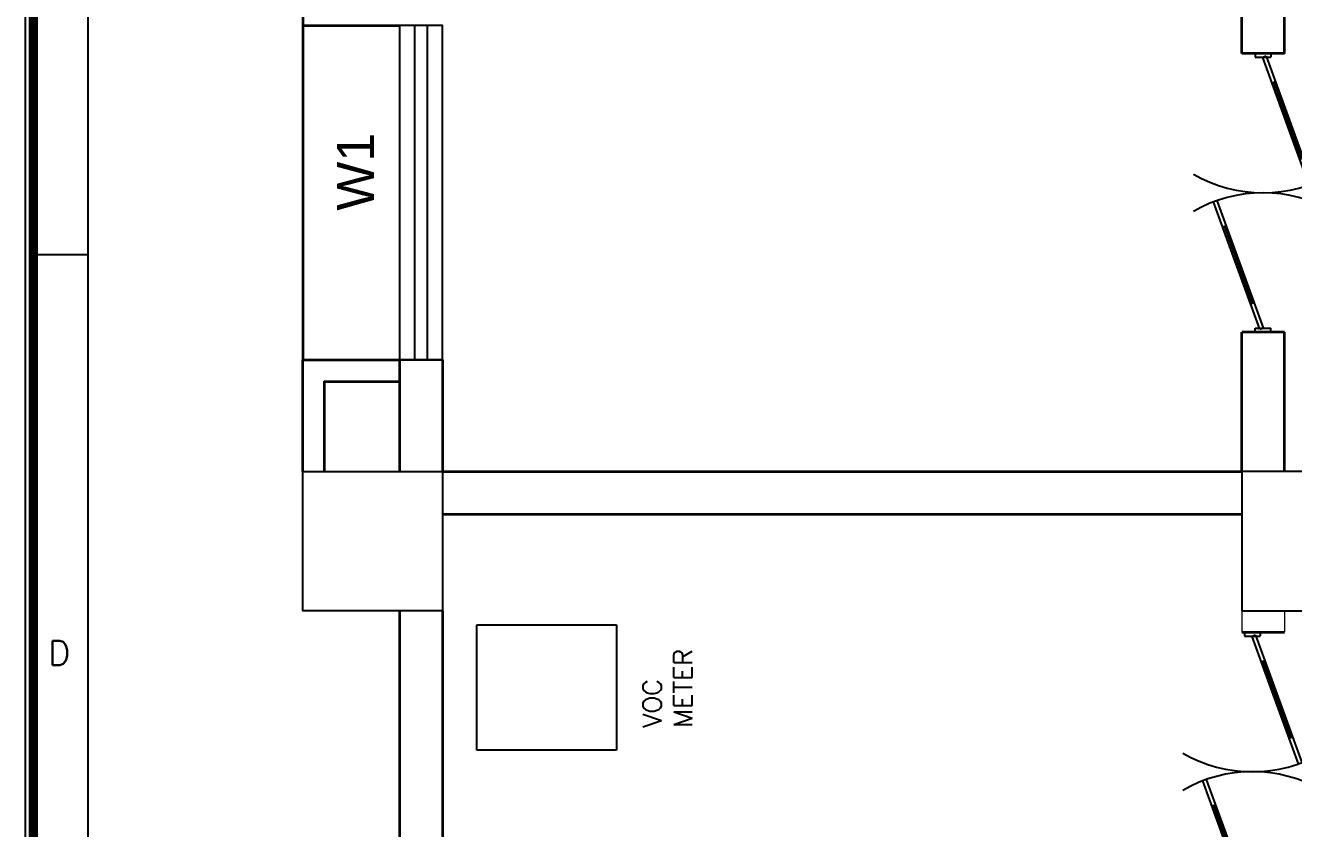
# Model space of a CAD drawing. Extents: x 3485972 to 3601240, y -673889 to -591207.
# Drawn here: x 3485972 to 3492795, y -607226 to -602905 of the extents above; entities that cross this region are included whole.
import ezdxf
from ezdxf.enums import TextEntityAlignment as Align

# ---------------------------------------------------------------- set-up
doc = ezdxf.new("R2010")
doc.units = 0
doc.header["$LTSCALE"] = 6
doc.header["$MEASUREMENT"] = 0
doc.layers.add('AREA', color=193, linetype='CONTINUOUS', plot=False)
for name, color, linetype in [('COL', 5, 'CONTINUOUS'), ('DOOR', 44, 'CONTINUOUS'), ('equipment desc', 50, 'CONTINUOUS'), ('JOINERY', 7, 'CONTINUOUS'), ('medical equipment', 4, 'CONTINUOUS'), ('TITLE', 7, 'CONTINUOUS'), ('walls', 252, 'CONTINUOUS'), ('Window', 161, 'CONTINUOUS')]:
    doc.layers.add(name, color=color, linetype=linetype)
doc.layers.add('WALL', color=8, linetype='CONTINUOUS', lineweight=35)
doc.styles.add('ARIAL', font='arial.ttf')
doc.styles.add('ROMANS', font='romans.shx')
doc.styles.get("Standard").update_dxf_attribs({"font": 'SIMPLEX'})

# ---------------------------------------------------------------- blocks, each defined once
blk = doc.blocks.new('Z$W@#5624')
at = {"layer": 'DOOR'}
for p, q in [((1770, 446.2), (948.8, 745.1)), ((1778.6, 469.7), (957.4, 768.6)), ((1121.6, 708.8), (1113.1, 685.4)), ((1610.1, 517.8), (1117.3, 697.1)), ((0, 499.4), (25, 499.4)), ((0, 399.5), (0, 499.4)), ((25, 399.5), (25, 499.4)), ((1614.3, 529.5), (1605.8, 506)), ((1797.8, 499.4), (1772.8, 499.4)), ((1772.8, 399.5), (1772.8, 499.4)), ((1797.8, 399.5), (1797.8, 499.4)), ((19.2, 429.2), (27.7, 452.6)), ((19.2, 429.2), (840.4, 130.3)), ((27.7, 452.6), (848.9, 153.7)), ((1778.6, 469.7), (1770, 446.2)), ((0, 399.5), (25, 399.5)), ((183.4, 369.4), (192, 392.9)), ((187.7, 381.1), (680.4, 201.8)), ((1797.8, 399.5), (1772.8, 399.5)), ((684.7, 213.5), (676.2, 190.1))]:
    blk.add_line(p, q, dxfattribs=at)
at = {"layer": 'DOOR', "color": 145, "extrusion": (0, 0, -1)}
for centre, start_param, end_param in [((0, 449.4), -0.523599, 0.523599), ((1797.8, 449.4), 2.617994, 3.665191)]:
    blk.add_ellipse(centre, major_axis=(898.9, 0), ratio=1, start_param=start_param, end_param=end_param, dxfattribs=at)
blk = doc.blocks.new('A$C66962185')
at = {"layer": 'TITLE'}
blk.add_line((2.142, -141176.034), (2.142, -140930.66), dxfattribs=at)
at = {"layer": 'TITLE', "color": 0}
blk.add_line((-0.153, -141022.101), (2.142, -141022.101), dxfattribs=at)
at = {"layer": 'TITLE', "color": 7, "const_width": 0.355}
blk.add_lwpolyline([(363, -140928.365), (363, -141178.329), (0, -141178.329), (0, -140928.365)], close=True, dxfattribs=at)
at = {"layer": 'TITLE', "color": 0, "style": 'ROMANS'}
blk.add_text('D', height=0.952, dxfattribs=at).set_placement((1.019, -141037.699), align=Align.MIDDLE)

msp = doc.modelspace()

# ---------------------------------------------------------------- linework, layer by layer
at = {"layer": 'AREA'}
for points in [[(3485972.3, -591208), (3535959.9, -591207.2), (3535959.9, -625655.9), (3485972.3, -625656.7)], [(3486015.1, -591250.8), (3535917.2, -591249.9), (3535917.2, -625613.1), (3486015.1, -625613.9)]]:
    msp.add_lwpolyline(points, close=True, dxfattribs=at)
at = {"layer": 'COL'}
for points in [[(3487465.7, -605305), (3488215.7, -605305), (3488215.7, -606055), (3487465.7, -606055)], [(3492515.7, -606055), (3493265.7, -606055), (3493265.7, -605305), (3492515.7, -605305)]]:
    msp.add_lwpolyline(points, close=True, dxfattribs=at)
at = {"layer": 'medical equipment'}
for p, q in [((3488400.5, -606129.6), (3489153, -606129.6)), ((3488400.5, -606804.3), (3488400.5, -606129.6)), ((3489153, -606129.6), (3489153, -606804.3)), ((3489153, -606804.3), (3488400.5, -606804.3))]:
    msp.add_line(p, q, dxfattribs=at)
at = {"layer": 'WALL', "linetype": 'ByBlock'}
for p, q in [((3492515.7, -603055.5), (3492515.7, -602306)), ((3492745.7, -603055.5), (3492745.7, -602306)), ((3487465.7, -602905), (3487465.7, -604705)), ((3492745.7, -603055.5), (3492515.7, -603055.5)), ((3492745.7, -604555.5), (3492515.7, -604555.5)), ((3492515.7, -605305), (3492515.7, -604555.5)), ((3492745.7, -605305), (3492745.7, -604555.5)), ((3487985.7, -604705), (3487985.7, -605305)), ((3488215.7, -604705), (3488215.7, -605305)), ((3488215.7, -605305), (3492515.7, -605305)), ((3488215.7, -605535), (3492515.7, -605535)), ((3487985.7, -606055), (3487985.7, -612020)), ((3487985.7, -606055), (3487985.7, -612020)), ((3488215.7, -606055), (3488215.7, -612020)), ((3488215.7, -606055), (3488215.7, -612020)), ((3492515.7, -606170), (3492745.7, -606170))]:
    msp.add_line(p, q, dxfattribs=at)
at = {"layer": 'WALL', "lineweight": 0}
for p, q in [((3492515.7, -606055), (3492515.7, -606170)), ((3492745.7, -606055), (3492745.7, -606170))]:
    msp.add_line(p, q, dxfattribs=at)
at = {"layer": 'WALL', "linetype": 'ByBlock'}
for points in [[(3487465.7, -602305), (3487465.7, -602905), (3487985.7, -602905)], [(3487465.7, -605305), (3487465.7, -604705), (3487985.7, -604705)], [(3487580.7, -605305), (3487580.7, -604820), (3487985.7, -604820)]]:
    msp.add_lwpolyline(points, dxfattribs=at)
at = {"layer": 'walls', "color": 7, "linetype": 'Continuous'}
msp.add_line((3488215.7, -604705), (3487985.7, -604705), dxfattribs=at)
at = {"layer": 'Window', "linetype": 'Continuous', "elevation": 0}
for points in [[(3487985.7, -604705), (3488215.7, -604705), (3488215.7, -602905), (3487985.7, -602905)], [(3488065.7, -604705), (3488135.7, -604705), (3488135.7, -602905), (3488065.7, -602905)]]:
    msp.add_lwpolyline(points, close=True, dxfattribs=at)

# ---------------------------------------------------------------- block references
at = {"layer": 'DOOR', "linetype": 'Continuous', "xscale": -0.8343726266175508, "yscale": 0.8343726266175508, "zscale": 0.8343726257153321}
for p, rotation in [((3492255.7, -604555.5), 269.9999999999999), ((3492198.2, -607670), 270)]:
    msp.add_blockref('Z$W@#5624', p, dxfattribs=dict(at, rotation=rotation))
at = {"layer": 'TITLE', "xscale": 137.4720978042101, "yscale": 137.4720968119004, "zscale": 137.4720972069543}
msp.add_blockref('A$C66962185', (3486015.1, 18782467), dxfattribs=at)

# ---------------------------------------------------------------- texts
at = {"layer": 'equipment desc', "linetype": 'ByBlock', "insert": (3489293.6, -606683.5), "char_height": 100, "attachment_point": 1, "rotation": 90}
msp.add_mtext_dynamic_manual_height_columns('VOC METER', width=532.227, gutter_width=10, heights=[0], dxfattribs=at)
at = {"layer": 'JOINERY', "style": 'ARIAL', "width": 1}
msp.add_text('W1', height=200, rotation=90, dxfattribs=at).set_placement((3487848.1, -603901.7))

doc.saveas('drawing.dxf')
